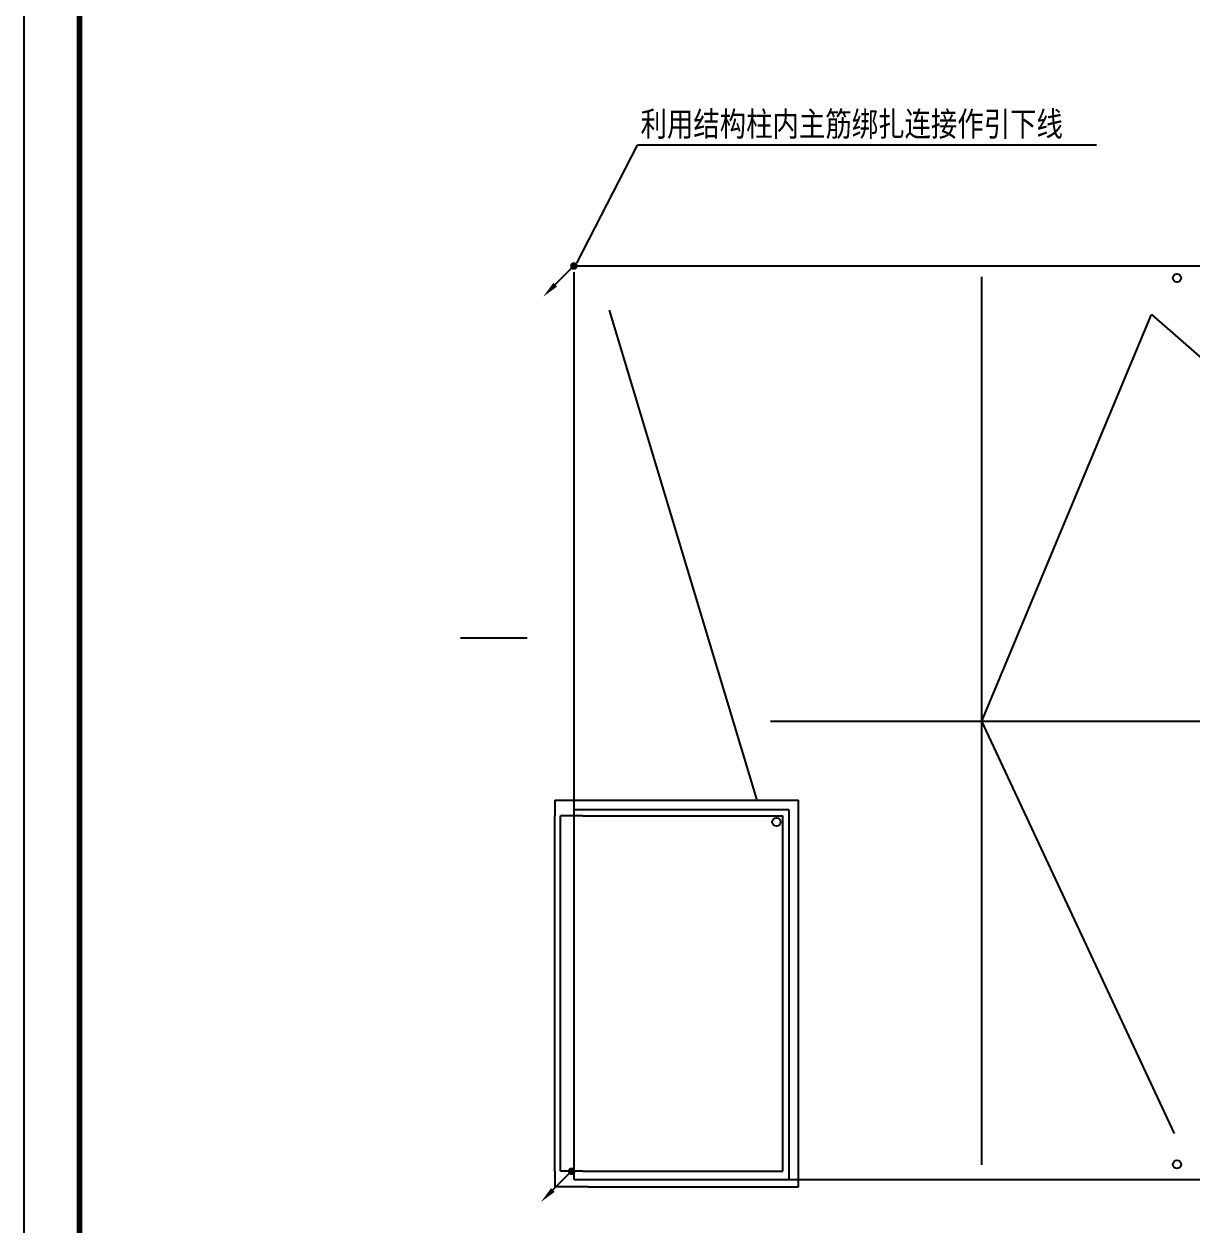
# Model space of a CAD drawing. Extents: x 552102 to 973302, y -80747 to 40012826.
# Drawn here: x 552102 to 573120, y -33154 to -11540 of the extents above; entities that cross this region are included whole.
import ezdxf

# ---------------------------------------------------------------- set-up
doc = ezdxf.new("R2010")
doc.units = 0
doc.header["$LTSCALE"] = 1000
doc.header["$MEASUREMENT"] = 0
for name, color, linetype in [('GROUND', 2, 'Continuous'), ('LWIRE', 4, 'Continuous'), ('PUB_TITLE', 7, 'Continuous'), ('SURFACE', 6, 'Continuous'), ('WALL', 2, 'Continuous'), ('电字', 4, 'Continuous'), ('防雷', 6, 'TG_×2')]:
    doc.layers.add(name, color=color, linetype=linetype)
doc.styles.add('DQ', font='XCSG.SHX', dxfattribs={"bigfont": '0hzdx.shx'})
doc.styles.get("Standard").update_dxf_attribs({"font": 'gbenor.shx', "bigfont": 'gbcbig.shx'})
doc.styles.add('TG_LINETYPE_THUND', font='TXT', dxfattribs={"width": 0.8, "height": 5.5, "bigfont": 'TJHZF'})
doc.linetypes.add('TG_×2', pattern='A,0.75,0,["×",TG_LINETYPE_THUND,S=0.1,R=0,X=-0.23,Y=-0.21],0.65,-0.13,0.13,-0.13', length=2)

# ---------------------------------------------------------------- blocks, each defined once
blk = doc.blocks.new('$TelecSys$00000080')
for p, q in [((-0.7, -0.7), (0, 0)), ((0.104, 0.104), (0.104, 0.104)), ((-0.104, -0.104), (-0.104, -0.104))]:
    blk.add_line(p, q)
at = {"const_width": 0.142}
blk.add_lwpolyline([(0.071, 0, 1), (-0.071, 0, 1)], format="xyb", close=True, dxfattribs=at)
blk.add_solid([(-0.63, -0.77), (-0.77, -0.63), (-1.15, -1.15)])
at = {"width": 0.8, "flags": 9}
blk.add_attdef('A', (0, 0), '', height=0.00002, rotation=180, dxfattribs=at)

msp = doc.modelspace()

# ---------------------------------------------------------------- linework, layer by layer
for p, q in [((569337, -32073), (569337, -16088)), ((565291, -25488), (562637, -16688)), ((569337, -24087), (572394, -16768)), ((572394, -16768), (580737, -24088)), ((565537, -24087), (599537, -24087)), ((572803, -31510), (569337, -24087))]:
    msp.add_line(p, q)
at = {"color": 5}
for centre in [(572850, -16111), (565643, -25901), (572850, -32064)]:
    msp.add_circle(centre, 75, dxfattribs=at)
at = {"layer": 'GROUND'}
msp.add_line((559957, -22588), (561157, -22588), dxfattribs=at)
at = {"layer": 'PUB_TITLE', "color": 4}
msp.add_lwpolyline([(552102, -52978), (611502, -52978), (611502, 31122), (552102, 31122)], close=True, dxfattribs=at)
at = {"layer": 'PUB_TITLE', "color": 4, "const_width": 100}
msp.add_lwpolyline([(553102, -51978), (610502, -51978), (610502, 28622), (553102, 28622)], close=True, dxfattribs=at)
at = {"layer": 'SURFACE'}
for p, q in [((561657, -25508), (566037, -25508)), ((566037, -32468), (566037, -25508)), ((562257, -32468), (561657, -32468)), ((562257, -32468), (566037, -32468))]:
    msp.add_line(p, q, dxfattribs=at)
at = {"layer": 'WALL'}
for p, q in [((561657, -25508), (561657, -25788)), ((561657, -32188), (561657, -25788)), ((561757, -32188), (561757, -25788)), ((562157, -25788), (561757, -25788)), ((562157, -25788), (565757, -25788)), ((565757, -32188), (565757, -25788)), ((561657, -32188), (561657, -32468)), ((562157, -32188), (561757, -32188)), ((562157, -32188), (565757, -32188))]:
    msp.add_line(p, q, dxfattribs=at)
at = {"layer": '电字'}
for p in [(562048, -15845), (571402, -13718)]:
    msp.add_line(p, (563140, -13718), dxfattribs=at)
at = {"layer": '防雷', "linetype": 'TG_×2', "const_width": 35}
for points in [[(561998, -15895), (599656, -15895)], [(561998, -32336), (561998, -16005)], [(561998, -25678), (565869, -25678)], [(565869, -32336), (565869, -25678)], [(561998, -32336), (599656, -32336)]]:
    msp.add_lwpolyline(points, dxfattribs=at)

# ---------------------------------------------------------------- block references
at = {"layer": 'LWIRE', "xscale": 479.9999999999998, "yscale": 479.9999999999998, "zscale": 479.9999999999998}
for p in [(561998, -15895), (561957, -32188)]:
    msp.add_blockref('$TelecSys$00000080', p, dxfattribs=at)

# ---------------------------------------------------------------- texts
at = {"layer": '电字', "style": 'DQ'}
msp.add_text('利用结构柱内主筋绑扎连接作引下线', height=500, dxfattribs=at).set_placement((563197, -13607))

doc.saveas('drawing.dxf')
